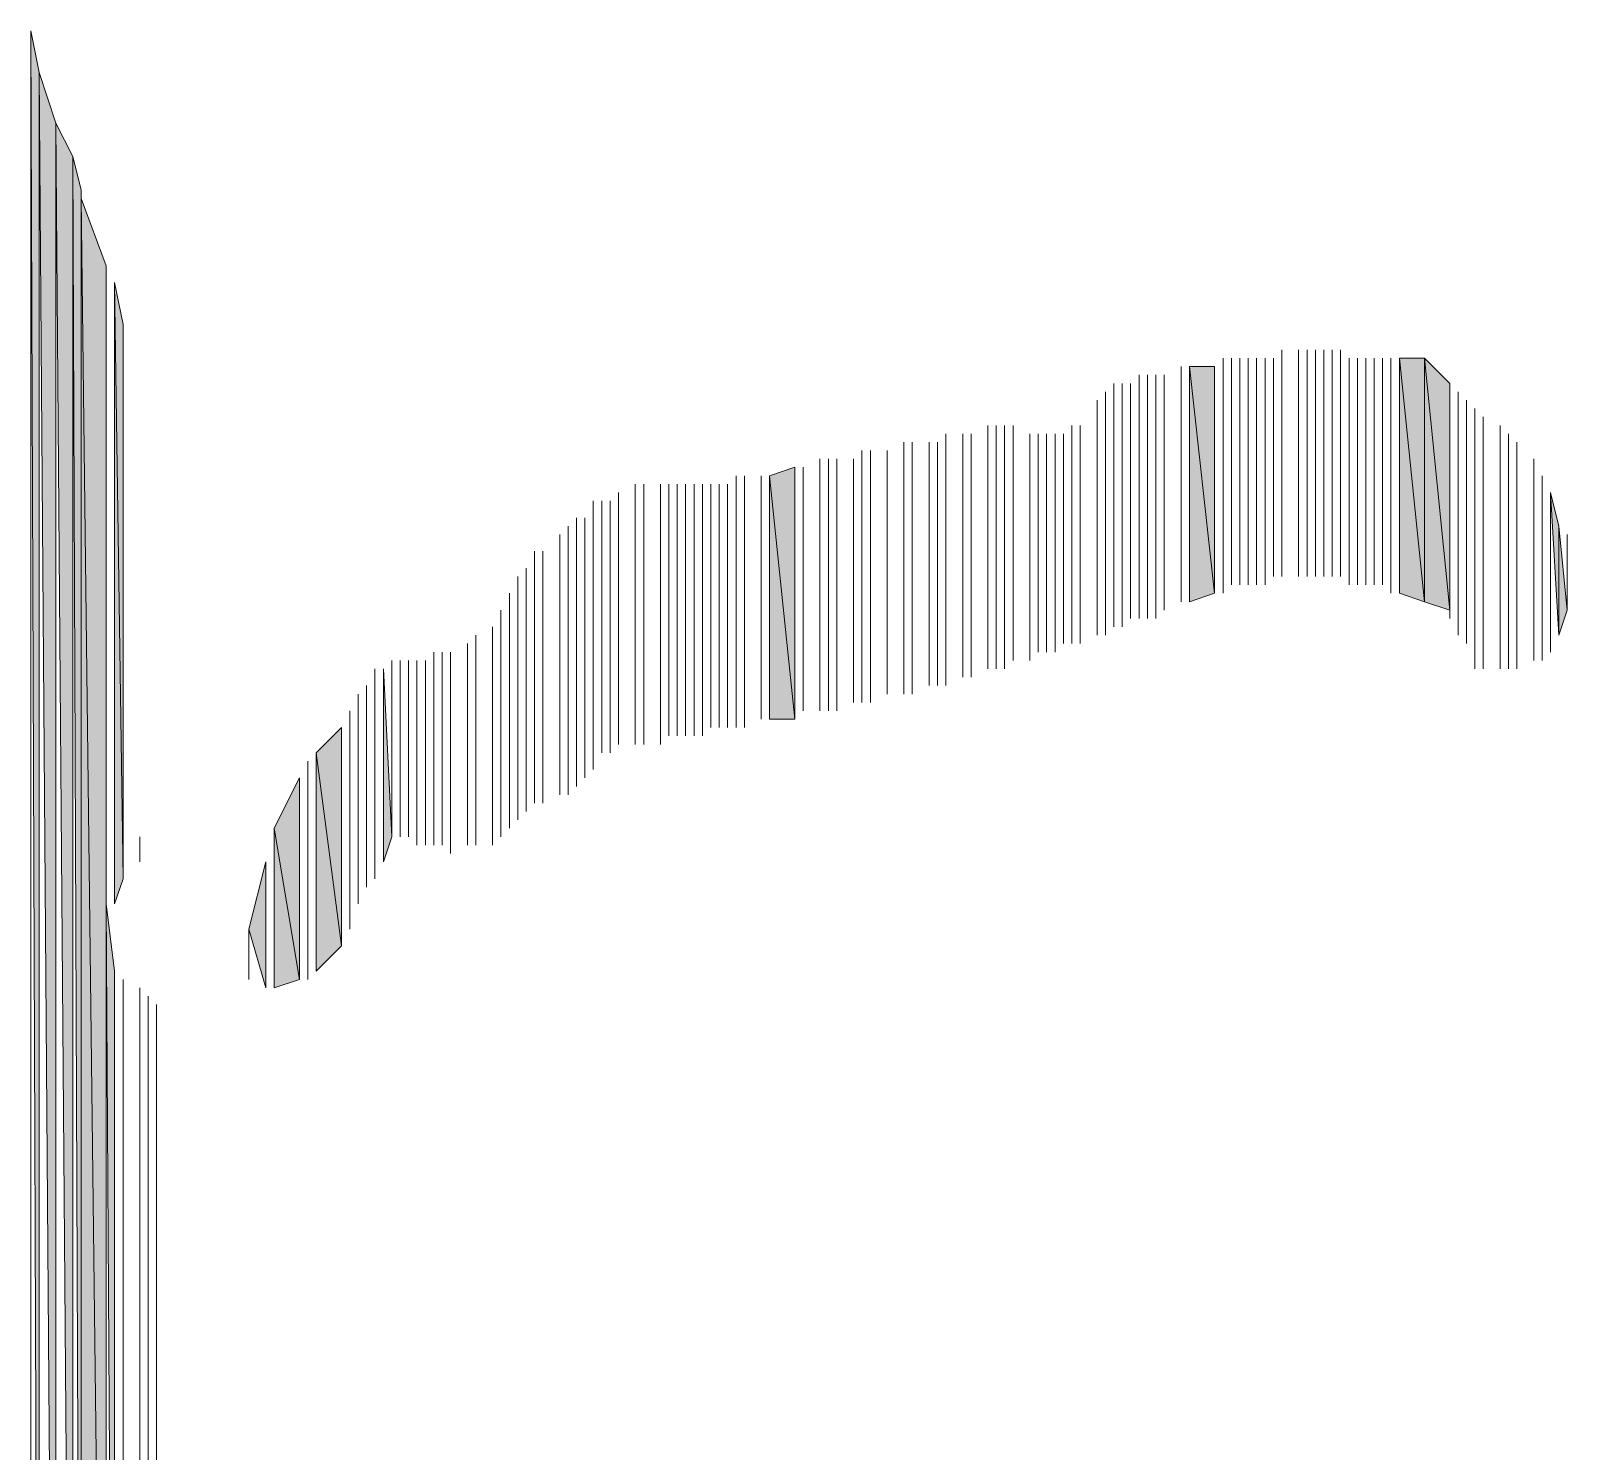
# Model space of a CAD drawing. Header units: millimetres. Extents: x -30643 to 86172, y -19411 to 63186.
# Drawn here: x 83223.9 to 83352.7, y -23.8 to 95.3 of the extents above; entities that cross this region are included whole.
import ezdxf

# ---------------------------------------------------------------- set-up
doc = ezdxf.new("R2010")
doc.units = ezdxf.units.MM

msp = doc.modelspace()

# ---------------------------------------------------------------- hatches: boundary and pattern name
h = msp.add_hatch(color=0)
h.dxf.hatch_style = 2
h.paths.add_polyline_path([(83224.65, -98.2), (83224.65, 91.8), (83223.95, 95.32)])
h = msp.add_hatch(color=0)
h.dxf.hatch_style = 2
h.paths.add_polyline_path([(83226.06, -97.49), (83226.06, 87.57), (83224.65, 91.8)])
h = msp.add_hatch(color=0)
h.dxf.hatch_style = 2
h.paths.add_polyline_path([(83227.47, -96.09), (83227.47, 84.76), (83226.06, 87.57)])
h = msp.add_hatch(color=0)
h.dxf.hatch_style = 2
h.paths.add_polyline_path([(83228.17, -94.68), (83228.17, 81.95), (83227.47, 84.76)])
h = msp.add_hatch(color=0)
h.dxf.hatch_style = 2
h.paths.add_polyline_path([(83228.17, -94.68), (83230.28, -93.97), (83228.17, 81.24)])
h = msp.add_hatch(color=0)
h.dxf.hatch_style = 2
h.paths.add_polyline_path([(83230.28, -93.97), (83230.28, 75.61), (83228.17, 81.24)])
h = msp.add_hatch(color=0)
h.dxf.hatch_style = 2
h.paths.add_polyline_path([(83230.98, 22.13), (83231.69, 24.24), (83230.98, 74.2)])
h = msp.add_hatch(color=0)
h.dxf.hatch_style = 2
h.paths.add_polyline_path([(83231.69, 24.24), (83231.69, 70.69), (83230.98, 74.2)])
h = msp.add_hatch(color=0)
h.dxf.hatch_style = 2
h.paths.add_polyline_path([(83321.06, 47.46), (83323.17, 48.17), (83321.06, 67.17)])
h = msp.add_hatch(color=0)
h.dxf.hatch_style = 2
h.paths.add_polyline_path([(83323.17, 48.17), (83323.17, 67.17), (83321.06, 67.17)])
h = msp.add_hatch(color=0)
h.dxf.hatch_style = 2
h.paths.add_polyline_path([(83338.65, 48.17), (83340.76, 47.46), (83338.65, 67.87)])
h = msp.add_hatch(color=0)
h.dxf.hatch_style = 2
h.paths.add_polyline_path([(83340.76, 47.46), (83340.76, 67.87), (83338.65, 67.87)])
h = msp.add_hatch(color=0)
h.dxf.hatch_style = 2
h.paths.add_polyline_path([(83340.76, 47.46), (83342.87, 46.76), (83340.76, 67.87)])
h = msp.add_hatch(color=0)
h.dxf.hatch_style = 2
h.paths.add_polyline_path([(83342.87, 46.76), (83342.87, 65.76), (83340.76, 67.87)])
h = msp.add_hatch(color=0)
h.dxf.hatch_style = 2
h.paths.add_polyline_path([(83287.98, 37.61), (83287.98, 58.72), (83285.87, 58.02)])
h = msp.add_hatch(color=0)
h.dxf.hatch_style = 2
h.paths.add_polyline_path([(83285.87, 37.61), (83287.98, 37.61), (83285.87, 58.02)])
h = msp.add_hatch(color=0)
h.dxf.hatch_style = 2
h.paths.add_polyline_path([(83352.02, 44.65), (83352.02, 53.8), (83351.31, 56.61)])
h = msp.add_hatch(color=0)
h.dxf.hatch_style = 2
h.paths.add_polyline_path([(83352.02, 44.65), (83352.72, 46.76), (83352.02, 53.8)])
h = msp.add_hatch(color=0)
h.dxf.hatch_style = 2
h.paths.add_polyline_path([(83352.72, 46.76), (83352.72, 50.28), (83352.72, 53.09)])
h = msp.add_hatch(color=0)
h.dxf.hatch_style = 2
h.paths.add_polyline_path([(83253.5, 25.65), (83254.21, 27.76), (83253.5, 41.84)])
h = msp.add_hatch(color=0)
h.dxf.hatch_style = 2
h.paths.add_polyline_path([(83249.98, 18.61), (83249.98, 36.91), (83247.87, 34.8)])
h = msp.add_hatch(color=0)
h.dxf.hatch_style = 2
h.paths.add_polyline_path([(83247.87, 16.5), (83249.98, 18.61), (83247.87, 34.8)])
h = msp.add_hatch(color=0)
h.dxf.hatch_style = 2
h.paths.add_polyline_path([(83246.47, 15.8), (83246.47, 32.69), (83244.35, 28.47)])
h = msp.add_hatch(color=0)
h.dxf.hatch_style = 2
h.paths.add_polyline_path([(83244.35, 15.1), (83246.47, 15.8), (83244.35, 28.47)])
h = msp.add_hatch(color=0)
h.dxf.hatch_style = 2
h.paths.add_polyline_path([(83243.65, 15.1), (83243.65, 25.65), (83242.24, 20.02)])
h = msp.add_hatch(color=0)
h.dxf.hatch_style = 2
h.paths.add_polyline_path([(83230.98, -93.97), (83230.98, 16.5), (83230.28, 22.13)])

# ---------------------------------------------------------------- linework, layer by layer
at = {"color": 0, "lineweight": 0}
for points in [[(83223.95, -75.68), (83223.95, 95.32)], [(83223.95, -98.2), (83223.95, 95.32)], [(83224.65, -98.2), (83224.65, 91.8), (83223.95, 95.32)], [(83224.65, -98.2), (83224.65, 91.8)], [(83226.06, -97.49), (83226.06, 87.57), (83224.65, 91.8)], [(83226.06, -97.49), (83226.06, 87.57)], [(83226.06, -97.49), (83226.06, 87.57)], [(83226.06, -97.49), (83226.06, 87.57)], [(83227.47, -96.09), (83227.47, 84.76), (83226.06, 87.57)], [(83227.47, -96.09), (83227.47, 84.76)], [(83228.17, -94.68), (83228.17, 81.95), (83227.47, 84.76)], [(83228.17, -94.68), (83228.17, 81.95)], [(83228.17, -94.68), (83228.17, 81.24)], [(83228.17, -94.68), (83230.28, -93.97), (83228.17, 81.24)], [(83230.28, -93.97), (83230.28, 75.61), (83228.17, 81.24)], [(83230.28, 22.13), (83230.28, 75.61)], [(83230.98, 22.13), (83230.98, 74.2)], [(83230.98, 22.13), (83231.69, 24.24), (83230.98, 74.2)], [(83231.69, 24.24), (83231.69, 70.69), (83230.98, 74.2)], [(83328.8, 49.58), (83328.8, 68.58)], [(83328.8, 49.58), (83328.8, 68.58)], [(83328.8, 49.58), (83328.8, 68.58)], [(83328.8, 49.58), (83328.8, 68.58)], [(83330.2, 49.58), (83330.2, 68.58)], [(83330.2, 49.58), (83330.2, 68.58)], [(83330.2, 49.58), (83330.2, 68.58)], [(83330.2, 49.58), (83330.2, 68.58)], [(83330.2, 49.58), (83330.2, 68.58)], [(83330.2, 49.58), (83330.2, 68.58)], [(83330.91, 49.58), (83330.91, 68.58)], [(83330.91, 49.58), (83330.91, 68.58)], [(83331.61, 49.58), (83331.61, 68.58)], [(83331.61, 49.58), (83331.61, 68.58)], [(83332.31, 49.58), (83332.31, 68.58)], [(83332.31, 49.58), (83332.31, 68.58)], [(83332.31, 49.58), (83332.31, 68.58)], [(83332.31, 49.58), (83332.31, 68.58)], [(83333.02, 49.58), (83333.02, 68.58)], [(83333.02, 49.58), (83333.02, 68.58)], [(83333.72, 49.58), (83333.72, 68.58)], [(83333.72, 49.58), (83333.72, 68.58)], [(83333.72, 49.58), (83333.72, 68.58)], [(83333.72, 49.58), (83333.72, 68.58)], [(83320.35, 47.46), (83320.35, 67.17)], [(83320.35, 47.46), (83320.35, 67.17)], [(83320.35, 47.46), (83320.35, 67.17)], [(83320.35, 47.46), (83320.35, 67.17)], [(83321.06, 47.46), (83321.06, 67.17)], [(83321.06, 47.46), (83321.06, 67.17)], [(83321.06, 47.46), (83321.06, 67.17)], [(83321.06, 47.46), (83321.06, 67.17)], [(83321.06, 47.46), (83321.06, 67.17)], [(83321.06, 47.46), (83323.17, 48.17), (83321.06, 67.17)], [(83323.17, 48.17), (83323.17, 67.17), (83321.06, 67.17)], [(83323.17, 48.17), (83323.17, 67.17)], [(83323.17, 48.17), (83323.17, 67.17)], [(83323.17, 48.17), (83323.17, 67.17)], [(83323.87, 48.17), (83323.87, 67.87)], [(83323.87, 48.17), (83323.87, 67.87)], [(83323.87, 48.17), (83323.87, 67.87)], [(83323.87, 48.17), (83323.87, 67.87)], [(83323.87, 48.17), (83323.87, 67.87)], [(83323.87, 48.17), (83323.87, 67.87)], [(83324.57, 48.87), (83324.57, 67.87)], [(83324.57, 48.87), (83324.57, 67.87)], [(83325.28, 48.87), (83325.28, 67.87)], [(83325.28, 48.87), (83325.28, 67.87)], [(83325.98, 48.87), (83325.98, 67.87)], [(83325.98, 48.87), (83325.98, 67.87)], [(83325.98, 48.87), (83325.98, 67.87)], [(83325.98, 48.87), (83325.98, 67.87)], [(83325.98, 48.87), (83325.98, 67.87)], [(83325.98, 48.87), (83325.98, 67.87)], [(83326.68, 48.87), (83326.68, 67.87)], [(83326.68, 48.87), (83326.68, 67.87)], [(83326.68, 48.87), (83326.68, 67.87)], [(83326.68, 48.87), (83326.68, 67.87)], [(83327.39, 48.87), (83327.39, 67.87)], [(83327.39, 48.87), (83327.39, 67.87)], [(83328.09, 49.58), (83328.09, 67.87)], [(83328.09, 49.58), (83328.09, 67.87)], [(83334.43, 48.87), (83334.43, 67.87)], [(83334.43, 48.87), (83334.43, 67.87)], [(83335.13, 48.87), (83335.13, 67.87)], [(83335.13, 48.87), (83335.13, 67.87)], [(83335.83, 48.87), (83335.83, 67.87)], [(83335.83, 48.87), (83335.83, 67.87)], [(83336.54, 48.87), (83336.54, 67.87)], [(83336.54, 48.87), (83336.54, 67.87)], [(83336.54, 48.87), (83336.54, 67.87)], [(83336.54, 48.87), (83336.54, 67.87)], [(83336.54, 48.87), (83336.54, 67.87)], [(83336.54, 48.87), (83336.54, 67.87)], [(83337.24, 48.87), (83337.24, 67.87)], [(83337.24, 48.87), (83337.24, 67.87)], [(83337.24, 48.87), (83337.24, 67.87)], [(83337.24, 48.87), (83337.24, 67.87)], [(83337.94, 48.17), (83337.94, 67.87)], [(83337.94, 48.17), (83337.94, 67.87)], [(83338.65, 48.17), (83338.65, 67.87)], [(83338.65, 48.17), (83338.65, 67.87)], [(83338.65, 48.17), (83338.65, 67.87)], [(83338.65, 48.17), (83338.65, 67.87)], [(83338.65, 48.17), (83338.65, 67.87)], [(83338.65, 48.17), (83338.65, 67.87)], [(83338.65, 48.17), (83338.65, 67.87)], [(83338.65, 48.17), (83340.76, 47.46), (83338.65, 67.87)], [(83340.76, 47.46), (83340.76, 67.87), (83338.65, 67.87)], [(83340.76, 47.46), (83340.76, 67.87)], [(83340.76, 47.46), (83340.76, 67.87)], [(83340.76, 47.46), (83342.87, 46.76), (83340.76, 67.87)], [(83342.87, 46.76), (83342.87, 65.76), (83340.76, 67.87)], [(83314.72, 45.35), (83314.72, 65.76)], [(83314.72, 45.35), (83314.72, 65.76)], [(83315.43, 45.35), (83315.43, 65.76)], [(83315.43, 45.35), (83315.43, 65.76)], [(83316.13, 46.06), (83316.13, 65.76)], [(83316.13, 46.06), (83316.13, 65.76)], [(83316.83, 46.06), (83316.83, 66.46)], [(83316.83, 46.06), (83316.83, 66.46)], [(83316.83, 46.06), (83316.83, 66.46)], [(83316.83, 46.06), (83316.83, 66.46)], [(83317.54, 46.06), (83317.54, 66.46)], [(83317.54, 46.06), (83317.54, 66.46)], [(83318.24, 46.06), (83318.24, 66.46)], [(83318.24, 46.06), (83318.24, 66.46)], [(83318.94, 46.76), (83318.94, 66.46)], [(83318.94, 46.76), (83318.94, 66.46)], [(83318.94, 46.76), (83318.94, 66.46)], [(83318.94, 46.76), (83318.94, 66.46)], [(83342.87, 46.76), (83342.87, 65.76)], [(83342.87, 46.76), (83342.87, 65.76)], [(83342.87, 46.76), (83342.87, 65.76)], [(83314.02, 44.65), (83314.02, 65.06)], [(83314.02, 44.65), (83314.02, 65.06)], [(83342.87, 46.06), (83342.87, 65.06)], [(83342.87, 46.06), (83342.87, 65.06)], [(83343.57, 46.06), (83343.57, 65.06)], [(83343.57, 46.06), (83343.57, 65.06)], [(83343.57, 45.35), (83343.57, 65.06)], [(83343.57, 45.35), (83343.57, 65.06)], [(83343.57, 44.65), (83343.57, 65.06)], [(83343.57, 44.65), (83343.57, 65.06)], [(83343.57, 44.65), (83343.57, 65.06)], [(83343.57, 44.65), (83343.57, 65.06)], [(83343.57, 44.65), (83343.57, 65.06)], [(83343.57, 44.65), (83343.57, 65.06)], [(83313.31, 44.65), (83313.31, 64.35)], [(83313.31, 44.65), (83313.31, 64.35)], [(83313.31, 44.65), (83313.31, 63.65)], [(83313.31, 44.65), (83313.31, 63.65)], [(83344.28, 44.65), (83344.28, 64.35)], [(83344.28, 44.65), (83344.28, 64.35)], [(83344.28, 43.95), (83344.28, 64.35)], [(83344.28, 43.95), (83344.28, 64.35)], [(83344.28, 43.95), (83344.28, 64.35)], [(83344.28, 43.95), (83344.28, 64.35)], [(83344.98, 43.24), (83344.98, 63.65)], [(83344.98, 43.24), (83344.98, 63.65)], [(83344.98, 41.84), (83344.98, 63.65)], [(83344.98, 41.84), (83344.98, 63.65)], [(83344.98, 41.84), (83344.98, 63.65)], [(83344.98, 41.84), (83344.98, 63.65)], [(83304.17, 41.84), (83304.17, 62.24)], [(83304.17, 41.84), (83304.17, 62.24)], [(83304.87, 41.84), (83304.87, 62.24)], [(83304.87, 41.84), (83304.87, 62.24)], [(83304.87, 41.84), (83304.87, 62.24)], [(83304.87, 41.84), (83304.87, 62.24)], [(83304.87, 41.84), (83304.87, 62.24)], [(83304.87, 41.84), (83304.87, 62.24)], [(83305.57, 41.84), (83305.57, 62.24)], [(83305.57, 41.84), (83305.57, 62.24)], [(83306.28, 42.54), (83306.28, 62.24)], [(83306.28, 42.54), (83306.28, 62.24)], [(83311.2, 43.95), (83311.2, 62.24)], [(83311.2, 43.95), (83311.2, 62.24)], [(83311.91, 43.95), (83311.91, 62.24)], [(83311.91, 43.95), (83311.91, 62.24)], [(83311.91, 43.95), (83311.91, 62.24)], [(83311.91, 43.95), (83311.91, 62.24)], [(83345.68, 41.84), (83345.68, 62.95)], [(83345.68, 41.84), (83345.68, 62.95)], [(83347.09, 41.84), (83347.09, 62.24)], [(83347.09, 41.84), (83347.09, 62.24)], [(83297.13, 39.72), (83297.13, 60.83)], [(83297.13, 39.72), (83297.13, 60.83)], [(83297.83, 39.72), (83297.83, 60.83)], [(83297.83, 39.72), (83297.83, 60.83)], [(83299.24, 40.43), (83299.24, 60.83)], [(83299.24, 40.43), (83299.24, 60.83)], [(83299.24, 40.43), (83299.24, 60.83)], [(83299.24, 40.43), (83299.24, 60.83)], [(83299.95, 40.43), (83299.95, 60.83)], [(83299.95, 40.43), (83299.95, 60.83)], [(83299.95, 40.43), (83299.95, 60.83)], [(83299.95, 40.43), (83299.95, 60.83)], [(83300.65, 40.43), (83300.65, 61.54)], [(83300.65, 40.43), (83300.65, 61.54)], [(83302.06, 41.13), (83302.06, 61.54)], [(83302.06, 41.13), (83302.06, 61.54)], [(83302.06, 41.13), (83302.06, 61.54)], [(83302.06, 41.13), (83302.06, 61.54)], [(83302.76, 41.13), (83302.76, 61.54)], [(83302.76, 41.13), (83302.76, 61.54)], [(83302.76, 41.13), (83302.76, 61.54)], [(83302.76, 41.13), (83302.76, 61.54)], [(83306.28, 42.54), (83306.28, 61.54)], [(83306.28, 42.54), (83306.28, 61.54)], [(83307.69, 42.54), (83307.69, 61.54)], [(83307.69, 42.54), (83307.69, 61.54)], [(83308.39, 43.24), (83308.39, 61.54)], [(83308.39, 43.24), (83308.39, 61.54)], [(83309.09, 43.24), (83309.09, 61.54)], [(83309.09, 43.24), (83309.09, 61.54)], [(83309.8, 43.24), (83309.8, 61.54)], [(83309.8, 43.24), (83309.8, 61.54)], [(83310.5, 43.95), (83310.5, 61.54)], [(83310.5, 43.95), (83310.5, 61.54)], [(83347.09, 41.84), (83347.09, 61.54)], [(83347.09, 41.84), (83347.09, 61.54)], [(83347.09, 41.84), (83347.09, 61.54)], [(83347.09, 41.84), (83347.09, 61.54)], [(83347.8, 41.84), (83347.8, 61.54)], [(83347.8, 41.84), (83347.8, 61.54)], [(83348.5, 41.84), (83348.5, 60.83)], [(83348.5, 41.84), (83348.5, 60.83)], [(83290.09, 38.32), (83290.09, 59.43)], [(83290.09, 38.32), (83290.09, 59.43)], [(83290.09, 38.32), (83290.09, 59.43)], [(83290.09, 38.32), (83290.09, 59.43)], [(83290.8, 38.32), (83290.8, 59.43)], [(83290.8, 38.32), (83290.8, 59.43)], [(83291.5, 38.32), (83291.5, 59.43)], [(83291.5, 38.32), (83291.5, 59.43)], [(83292.91, 39.02), (83292.91, 59.43)], [(83292.91, 39.02), (83292.91, 59.43)], [(83293.61, 39.02), (83293.61, 60.13)], [(83293.61, 39.02), (83293.61, 60.13)], [(83293.61, 39.02), (83293.61, 59.43)], [(83293.61, 39.02), (83293.61, 59.43)], [(83294.32, 39.02), (83294.32, 60.13)], [(83294.32, 39.02), (83294.32, 60.13)], [(83294.32, 39.02), (83294.32, 60.13)], [(83294.32, 39.02), (83294.32, 60.13)], [(83294.32, 39.02), (83294.32, 60.13)], [(83294.32, 39.02), (83294.32, 60.13)], [(83294.32, 39.02), (83294.32, 60.13)], [(83294.32, 39.02), (83294.32, 60.13)], [(83295.72, 39.72), (83295.72, 60.13)], [(83295.72, 39.72), (83295.72, 60.13)], [(83295.72, 39.72), (83295.72, 60.13)], [(83295.72, 39.72), (83295.72, 60.13)], [(83349.91, 42.54), (83349.91, 59.43)], [(83349.91, 42.54), (83349.91, 59.43)], [(83349.91, 42.54), (83349.91, 59.43)], [(83349.91, 42.54), (83349.91, 59.43)], [(83283.06, 36.91), (83283.06, 58.02)], [(83283.06, 36.91), (83283.06, 58.02)], [(83283.06, 36.91), (83283.06, 58.02)], [(83283.06, 36.91), (83283.06, 58.02)], [(83283.76, 36.91), (83283.76, 58.02)], [(83283.76, 36.91), (83283.76, 58.02)], [(83285.17, 37.61), (83285.17, 58.02)], [(83285.17, 37.61), (83285.17, 58.02)], [(83285.17, 37.61), (83285.17, 58.02)], [(83285.17, 37.61), (83285.17, 58.02)], [(83287.98, 37.61), (83287.98, 58.72), (83285.87, 58.02)], [(83285.87, 37.61), (83285.87, 58.02)], [(83285.87, 37.61), (83285.87, 58.02)], [(83285.87, 37.61), (83285.87, 58.02)], [(83285.87, 37.61), (83287.98, 37.61), (83285.87, 58.02)], [(83287.98, 37.61), (83287.98, 58.72)], [(83288.69, 38.32), (83288.69, 58.72)], [(83288.69, 38.32), (83288.69, 58.72)], [(83350.61, 42.54), (83350.61, 58.02)], [(83350.61, 42.54), (83350.61, 58.02)], [(83274.61, 35.5), (83274.61, 57.32)], [(83274.61, 35.5), (83274.61, 57.32)], [(83275.32, 35.5), (83275.32, 57.32)], [(83275.32, 35.5), (83275.32, 57.32)], [(83276.72, 35.5), (83276.72, 57.32)], [(83276.72, 35.5), (83276.72, 57.32)], [(83277.43, 36.21), (83277.43, 57.32)], [(83277.43, 36.21), (83277.43, 57.32)], [(83277.43, 36.21), (83277.43, 57.32)], [(83277.43, 36.21), (83277.43, 57.32)], [(83277.43, 36.21), (83277.43, 57.32)], [(83277.43, 36.21), (83277.43, 57.32)], [(83278.13, 36.21), (83278.13, 57.32)], [(83278.13, 36.21), (83278.13, 57.32)], [(83278.13, 36.21), (83278.13, 57.32)], [(83278.13, 36.21), (83278.13, 57.32)], [(83278.13, 36.21), (83278.13, 57.32)], [(83278.13, 36.21), (83278.13, 57.32)], [(83278.83, 36.21), (83278.83, 57.32)], [(83278.83, 36.21), (83278.83, 57.32)], [(83279.54, 36.21), (83279.54, 57.32)], [(83279.54, 36.21), (83279.54, 57.32)], [(83279.54, 36.21), (83279.54, 57.32)], [(83279.54, 36.21), (83279.54, 57.32)], [(83280.24, 36.21), (83280.24, 57.32)], [(83280.24, 36.21), (83280.24, 57.32)], [(83280.24, 36.21), (83280.24, 57.32)], [(83280.24, 36.21), (83280.24, 57.32)], [(83280.24, 36.21), (83280.24, 57.32)], [(83280.24, 36.21), (83280.24, 57.32)], [(83280.24, 36.21), (83280.24, 57.32)], [(83280.24, 36.21), (83280.24, 57.32)], [(83280.95, 36.91), (83280.95, 57.32)], [(83280.95, 36.91), (83280.95, 57.32)], [(83280.95, 36.91), (83280.95, 57.32)], [(83280.95, 36.91), (83280.95, 57.32)], [(83280.95, 36.91), (83280.95, 57.32)], [(83280.95, 36.91), (83280.95, 57.32)], [(83281.65, 36.91), (83281.65, 57.32)], [(83281.65, 36.91), (83281.65, 57.32)], [(83281.65, 36.91), (83281.65, 57.32)], [(83281.65, 36.91), (83281.65, 57.32)], [(83282.35, 36.91), (83282.35, 57.32)], [(83282.35, 36.91), (83282.35, 57.32)], [(83271.09, 34.09), (83271.09, 55.91)], [(83271.09, 34.09), (83271.09, 55.91)], [(83271.09, 34.09), (83271.09, 55.91)], [(83271.09, 34.09), (83271.09, 55.91)], [(83271.8, 34.8), (83271.8, 55.91)], [(83271.8, 34.8), (83271.8, 55.91)], [(83272.5, 34.8), (83272.5, 55.91)], [(83272.5, 34.8), (83272.5, 55.91)], [(83273.21, 35.5), (83273.21, 56.61)], [(83273.21, 35.5), (83273.21, 56.61)], [(83273.21, 35.5), (83273.21, 56.61)], [(83273.21, 35.5), (83273.21, 56.61)], [(83273.21, 35.5), (83273.21, 55.91)], [(83273.21, 35.5), (83273.21, 55.91)], [(83274.61, 35.5), (83274.61, 56.61)], [(83274.61, 35.5), (83274.61, 56.61)], [(83351.31, 43.24), (83351.31, 56.61)], [(83351.31, 43.24), (83351.31, 56.61)], [(83352.02, 44.65), (83352.02, 53.8), (83351.31, 56.61)], [(83269.69, 31.98), (83269.69, 54.5)], [(83269.69, 31.98), (83269.69, 54.5)], [(83270.39, 32.69), (83270.39, 54.5)], [(83270.39, 32.69), (83270.39, 54.5)], [(83271.09, 33.39), (83271.09, 55.21)], [(83271.09, 33.39), (83271.09, 55.21)], [(83268.28, 31.28), (83268.28, 53.09)], [(83268.28, 31.28), (83268.28, 53.09)], [(83268.98, 31.28), (83268.98, 53.8)], [(83268.98, 31.28), (83268.98, 53.8)], [(83268.98, 31.98), (83268.98, 53.8)], [(83268.98, 31.98), (83268.98, 53.8)], [(83268.98, 31.98), (83268.98, 53.8)], [(83268.98, 31.98), (83268.98, 53.8)], [(83268.98, 31.98), (83268.98, 53.8)], [(83268.98, 31.98), (83268.98, 53.8)], [(83352.02, 44.65), (83352.02, 53.8)], [(83352.02, 44.65), (83352.02, 53.8)], [(83352.02, 44.65), (83352.72, 46.76), (83352.02, 53.8)], [(83352.72, 46.76), (83352.72, 53.09)], [(83352.72, 46.76), (83352.72, 50.28), (83352.72, 53.09)], [(83266.17, 30.58), (83266.17, 51.69)], [(83266.17, 30.58), (83266.17, 51.69)], [(83266.87, 30.58), (83266.87, 51.69)], [(83266.87, 30.58), (83266.87, 51.69)], [(83265.46, 29.87), (83265.46, 50.28)], [(83265.46, 29.87), (83265.46, 50.28)], [(83264.76, 29.17), (83264.76, 49.58)], [(83264.76, 29.17), (83264.76, 49.58)], [(83264.06, 28.47), (83264.06, 48.17)], [(83264.06, 28.47), (83264.06, 48.17)], [(83264.76, 29.17), (83264.76, 48.87)], [(83264.76, 29.17), (83264.76, 48.87)], [(83263.35, 27.76), (83263.35, 46.76)], [(83263.35, 27.76), (83263.35, 46.76)], [(83262.65, 27.06), (83262.65, 45.35)], [(83262.65, 27.06), (83262.65, 45.35)], [(83263.35, 27.76), (83263.35, 46.06)], [(83263.35, 27.76), (83263.35, 46.06)], [(83260.54, 27.06), (83260.54, 43.95)], [(83260.54, 27.06), (83260.54, 43.95)], [(83261.24, 27.06), (83261.24, 44.65)], [(83261.24, 27.06), (83261.24, 44.65)], [(83254.21, 27.76), (83254.21, 42.54)], [(83254.21, 27.76), (83254.21, 42.54)], [(83254.21, 27.76), (83254.21, 42.54)], [(83254.21, 27.76), (83254.21, 42.54)], [(83254.91, 27.76), (83254.91, 42.54)], [(83254.91, 27.76), (83254.91, 42.54)], [(83254.91, 27.76), (83254.91, 42.54)], [(83254.91, 27.76), (83254.91, 42.54)], [(83255.61, 27.76), (83255.61, 42.54)], [(83255.61, 27.76), (83255.61, 42.54)], [(83255.61, 27.76), (83255.61, 42.54)], [(83255.61, 27.76), (83255.61, 42.54)], [(83256.32, 27.06), (83256.32, 42.54)], [(83256.32, 27.06), (83256.32, 42.54)], [(83257.02, 27.06), (83257.02, 42.54)], [(83257.02, 27.06), (83257.02, 42.54)], [(83257.72, 27.06), (83257.72, 43.24)], [(83257.72, 27.06), (83257.72, 43.24)], [(83257.72, 27.06), (83257.72, 43.24)], [(83257.72, 27.06), (83257.72, 43.24)], [(83258.43, 27.06), (83258.43, 43.24)], [(83258.43, 27.06), (83258.43, 43.24)], [(83259.13, 26.35), (83259.13, 43.24)], [(83259.13, 26.35), (83259.13, 43.24)], [(83259.13, 26.35), (83259.13, 43.24)], [(83259.13, 26.35), (83259.13, 43.24)], [(83259.13, 26.35), (83259.13, 43.24)], [(83259.13, 26.35), (83259.13, 43.24)], [(83259.13, 27.06), (83259.13, 43.24)], [(83259.13, 27.06), (83259.13, 43.24)], [(83252.8, 24.95), (83252.8, 41.84)], [(83252.8, 24.95), (83252.8, 41.84)], [(83253.5, 25.65), (83253.5, 41.84)], [(83253.5, 25.65), (83254.21, 27.76), (83253.5, 41.84)], [(83252.1, 23.54), (83252.1, 40.43)], [(83252.1, 23.54), (83252.1, 40.43)], [(83252.8, 24.24), (83252.8, 41.13)], [(83252.8, 24.24), (83252.8, 41.13)], [(83251.39, 22.13), (83251.39, 39.72)], [(83251.39, 22.13), (83251.39, 39.72)], [(83250.69, 20.02), (83250.69, 38.32)], [(83250.69, 20.02), (83250.69, 38.32)], [(83250.69, 20.73), (83250.69, 38.32)], [(83250.69, 20.73), (83250.69, 38.32)], [(83249.98, 18.61), (83249.98, 36.91), (83247.87, 34.8)], [(83249.98, 18.61), (83249.98, 36.91)], [(83247.87, 16.5), (83247.87, 34.8)], [(83247.87, 16.5), (83249.98, 18.61), (83247.87, 34.8)], [(83247.17, 15.8), (83247.17, 34.09)], [(83247.17, 15.8), (83247.17, 34.09)], [(83247.17, 15.8), (83247.17, 34.09)], [(83247.17, 15.8), (83247.17, 34.09)], [(83246.47, 15.8), (83246.47, 32.69), (83244.35, 28.47)], [(83246.47, 15.8), (83246.47, 32.69)], [(83246.47, 15.8), (83246.47, 32.69)], [(83246.47, 15.8), (83246.47, 32.69)], [(83244.35, 15.1), (83244.35, 28.47)], [(83244.35, 15.1), (83244.35, 28.47)], [(83244.35, 15.1), (83244.35, 28.47)], [(83244.35, 15.1), (83246.47, 15.8), (83244.35, 28.47)], [(83231.69, 24.24), (83231.69, 27.76)], [(83233.1, 25.65), (83233.1, 27.76)], [(83233.1, 25.65), (83233.1, 27.76)], [(83233.1, 25.65), (83233.1, 27.76)], [(83233.1, 25.65), (83233.1, 27.76)], [(83244.35, 15.1), (83244.35, 27.06)], [(83244.35, 15.1), (83244.35, 27.06)], [(83243.65, 15.1), (83243.65, 25.65), (83242.24, 20.02)], [(83243.65, 15.1), (83243.65, 25.65)], [(83230.28, -93.97), (83230.28, 22.13)], [(83230.98, -93.97), (83230.98, 16.5), (83230.28, 22.13)], [(83242.24, 15.8), (83242.24, 20.02)], [(83242.24, 15.8), (83242.24, 20.02)], [(83230.98, -93.97), (83230.98, 16.5)], [(83231.69, -93.27), (83231.69, 15.8)], [(83231.69, -93.27), (83231.69, 15.8)], [(83233.1, -92.57), (83233.1, 15.1)], [(83233.1, -92.57), (83233.1, 15.1)], [(83233.1, -92.57), (83233.1, 15.1)], [(83233.1, -92.57), (83233.1, 15.1)], [(83233.8, -92.57), (83233.8, 14.39)], [(83233.8, -92.57), (83233.8, 14.39)], [(83233.8, -92.57), (83233.8, 14.39)], [(83233.8, -92.57), (83233.8, 14.39)], [(83234.5, -92.57), (83234.5, 13.69)]]:
    msp.add_lwpolyline(points, close=True, dxfattribs=at)

doc.saveas('drawing.dxf')
